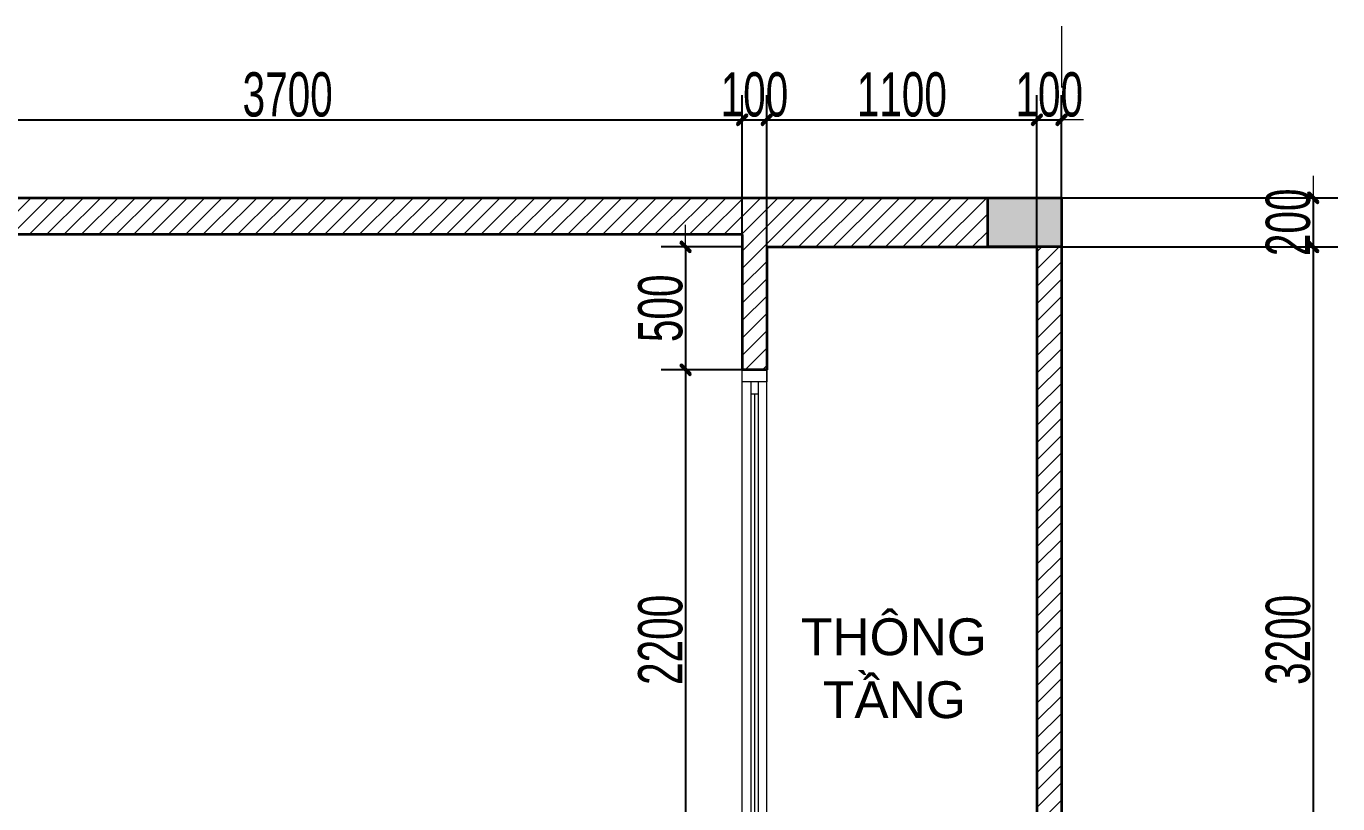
# Model space of a CAD drawing. Header units: inches. Extents: x 921646 to 2157952, y -92667 to 262089.
# Drawn here: x 2002480 to 2007819, y 120600 to 123766 of the extents above; entities that cross this region are included whole.
import ezdxf
from ezdxf.enums import TextEntityAlignment as Align

# ---------------------------------------------------------------- set-up
doc = ezdxf.new("R2010")
doc.units = ezdxf.units.IN
doc.header["$MEASUREMENT"] = 0
doc.linetypes.add('DASHDOT', pattern=[1, 0.5, -0.25, 0, -0.25])
doc.layers.get('0').update_dxf_attribs({"lineweight": 9})
doc.layers.get('DEFPOINTS').update_dxf_attribs({"lineweight": 9})
for name, color, linetype, lineweight in [('00 gach chiu lua', 30, 'Continuous', 13), ('01-WALL', 10, 'Continuous', 35), ('04-TRUC', 40, 'DASHDOT', 9), ('09-DIMOUT', 251, 'Continuous', 9), ('13-VATDUNG', 104, 'Continuous', 13)]:
    doc.layers.add(name, color=color, linetype=linetype, lineweight=lineweight)
doc.layers.add('02-TEXT', color=7, linetype='Continuous')
doc.styles.add('C', font='VHARIAL.TTF')
doc.styles.add('KICHTHUOC', font='VHELVCN.TTF', dxfattribs={"width": 0.8})
doc.styles.add('KS Sophia 191015$0$GHICHU-C', font='arial.ttf', dxfattribs={"width": 0.7})
doc.dimstyles.new('Copy of 100', dxfattribs={"dimscale": 100, "dimtxt": 1.8, "dimasz": 0.003, "dimexe": 1, "dimexo": 0, "dimgap": 0.1, "dimtad": 1, "dimdec": 0, "dimdsep": 46, "dimtxsty": 'KICHTHUOC', "dimblk": '1A', "dimcen": 0.001, "dimdle": 1.5, "dimclrt": 3, "dimadec": 0, "dimazin": 0, "dimtfac": 1, "dimtdec": 0, "dimtix": 1, "dimtmove": 2, "dimatfit": 3, "dimldrblk": '1A', "dimfxl": 1, "dimtolj": 1, "dimtzin": 0, "dimarcsym": 0})

# ---------------------------------------------------------------- blocks, each defined once
blk = doc.blocks.new('DDDD')
at = {"layer": '09-DIMOUT'}
h = blk.add_hatch(color=256, dxfattribs=at)
h.dxf.hatch_style = 1
h.paths.add_polyline_path([(1648737.565746326, 63343.11408242446), (1649037.565746326, 63343.11408242446), (1649037.565746326, 63543.11408242447), (1648737.565746326, 63543.11408242447)])
at = {"layer": '01-WALL'}
blk.add_lwpolyline([(1648737.565746326, 63343.11408242446), (1649037.565746326, 63343.11408242446), (1649037.565746326, 63543.11408242447), (1648737.565746326, 63543.11408242447)], close=True, dxfattribs=at)
blk = doc.blocks.new('luoi')
at = {"layer": '04-TRUC', "ltscale": 500}
for p, q in [((1751621.796972135, 130292.8045759), (1751621.796972135, 124192.3745224)), ((1751621.796972135, 130292.8045759001), (1751621.796972135, 124192.3745224001)), ((1728931.056137772, 129594.2698898765), (1752564.317258802, 129594.2698898765))]:
    blk.add_line(p, q, dxfattribs=at)
at = {"layer": '09-DIMOUT', "xscale": -1, "rotation": 180}
blk.add_blockref('DDDD', (102584.2312258084, 192937.383972301), dxfattribs=at)
blk = doc.blocks.new('*U34')
for p, q in [((50, 65), (2150, 65)), ((99.99999999999994, 35), (99.99999999999994, 65)), ((2100, 35), (2100, 65)), ((50, 35), (2150, 35))]:
    blk.add_line(p, q)
for points in [[(0, 0), (50, 0), (50, 100), (0, 100)], [(2150, 0), (2200, 0), (2200, 100), (2150, 100)]]:
    blk.add_lwpolyline(points, close=True)
for points in [[(2150, 100), (50, 100)], [(2150, 0), (50, 0)]]:
    blk.add_lwpolyline(points)
at = {"color": 8}
blk.add_lwpolyline([(99.99999999999994, 50), (2100, 50)], dxfattribs=at)
at = {"style": 'KS Sophia 191015$0$GHICHU-C', "flags": 1}
for tag, p in [('TEN_CUA', (449.9999999999998, -73.8988087587042)), ('KICH_THUOC', (449.9999999999998, -189.6050583226172)), ('QUI_CACH', (449.9999999999998, -310.8138379663876))]:
    blk.add_attdef(tag, text='', height=50, dxfattribs=at).set_placement(p, align=Align.MIDDLE)
blk = doc.blocks.new('tuong t2')
at = {"layer": '09-DIMOUT'}
h = blk.add_hatch(dxfattribs=at)
h.set_pattern_fill('ANSI31', color=256, scale=400)
h.set_pattern_definition([(45, (-254796.6854020097, -87721.63251871854), (-35.35533905932737, 35.35533905932738), [])])
h.paths.add_polyline_path([(1739597.714271932, 112789.3183696751), (1735697.714271895, 112789.3183696758), (1735697.714271895, 112589.3183696752), (1739597.714271932, 112589.3183696752)])
h.paths.add_polyline_path([(1735397.714271895, 112789.3183696758), (1733597.714271895, 112789.3183696762), (1733597.714271895, 112589.3183696752), (1735397.714271895, 112589.3183696752)])
h.paths.add_polyline_path([(1735197.714271758, 113389.3183696253), (1735097.714271758, 113389.3183696253), (1735097.714271931, 112789.3183696759), (1735197.714271931, 112789.3183696759)])
h.paths.add_polyline_path([(1733397.714271895, 112789.3183696762), (1731737.714271895, 112789.3183696765), (1731737.714271895, 112589.3183696373), (1733397.714271895, 112589.3183696405)])
h.paths.add_polyline_path([(1733397.714271895, 115689.3183696998), (1733197.714271895, 115689.3183696998), (1733197.714271895, 115589.3183696784), (1733397.714271895, 115589.3183696784)])
h.paths.add_polyline_path([(1735197.714271932, 115889.3183696384), (1735247.714271932, 115889.3183696774), (1735247.714271932, 115989.3183696774), (1735097.714271932, 115989.3183696384), (1735097.714271932, 115689.3183696785), (1733397.714271895, 115689.3183696784), (1733397.714271895, 115589.3183696784), (1735097.714271932, 115589.3183696784), (1735097.714271932, 115189.3183696384), (1735197.714271932, 115189.3183696384)])
h.paths.add_polyline_path([(1733397.714271895, 117389.3183696774), (1733397.714271895, 117589.3183696763), (1733197.714271895, 117589.3183696763), (1733197.714271894, 117389.318369656), (1733397.714271895, 117389.318369656)])
h.paths.add_polyline_path([(1735397.714271895, 117589.3183696763), (1733597.714271895, 117589.3183696763), (1733597.714271895, 117389.3183696774), (1735197.714271931, 117389.3183696774), (1735397.714271895, 117389.3183696738)])
h.paths.add_polyline_path([(1739797.714271932, 115989.3183696774), (1737477.714271932, 115989.3183696762), (1737477.714271932, 116089.3183696762), (1737377.714271932, 116089.3183696762), (1737377.714271932, 115989.3183696762), (1736047.714271932, 115989.3183696774), (1736047.714271932, 115889.3183696774), (1739297.714271932, 115889.3183696775), (1739297.714271937, 115739.318369666), (1739397.714271937, 115739.318369666), (1739397.714271932, 115889.3183696775), (1739797.714271932, 115889.3183696775)])
h.paths.add_polyline_path([(1737477.714271932, 117389.3183696774), (1737377.714271932, 117389.3183696774), (1737377.714271932, 116789.3183696762), (1737477.714271932, 116789.3183696762)])
h.paths.add_polyline_path([(1739897.714271932, 117389.3183696774), (1739797.714271932, 117389.3183696774), (1739797.714271932, 115989.3183696775), (1739797.714271932, 115739.318369677), (1739897.714271932, 115739.318369677)])
h.paths.add_polyline_path([(1739797.714271932, 117259.3183696989), (1739397.714271933, 117259.3183696989), (1739397.714271933, 117389.3183696774), (1739297.714271932, 117389.3183696774), (1739297.714271932, 117159.3183696989), (1739797.714271932, 117159.3183696989)])
h.paths.add_polyline_path([(1739397.714271937, 114839.318369666), (1739297.714271937, 114839.318369666), (1739297.714271931, 114289.3183696787), (1739797.714271932, 114289.3183696783), (1739797.714271932, 114389.3183696783), (1739397.714271931, 114389.3183696786)])
h.paths.add_polyline_path([(1743197.71427193, 112789.3183696763), (1743197.714271932, 112889.3183696746), (1743097.714271931, 112889.3183696746), (1743097.714271931, 112789.3183696746), (1743017.714271931, 112789.3183696746), (1743017.714271931, 112875.091096938), (1742987.190094747, 112889.3183696746), (1742477.714271931, 112889.3183696746), (1742477.714271931, 112789.3183696746), (1742397.714271931, 112789.3183696746), (1742397.714271931, 112889.3183696746), (1742297.71427193, 112889.3183696746), (1742297.71427193, 112789.3183696746), (1739897.714271932, 112789.318369675), (1739897.714271932, 112589.3183696752), (1743197.71427193, 112589.3183696752)])
h.paths.add_polyline_path([(1743197.71427193, 117589.3183696763), (1739897.714271932, 117589.3183696763), (1739897.714271932, 117389.3183696774), (1743197.71427193, 117389.3183696774)])
h.paths.add_polyline_path([(1746797.714271896, 117589.318369663), (1743497.71427193, 117589.3183696665), (1743497.71427193, 117389.3183696774), (1746797.714271896, 117389.3183696774)])
h.paths.add_polyline_path([(1746797.714271896, 112789.3183696761), (1743497.71427193, 112789.3183696757), (1743497.71427193, 112589.3183696601), (1746797.714271896, 112589.3183696665)])
h.paths.add_polyline_path([(1751597.714271896, 112739.3183696763), (1751547.714271895, 112739.3183696763), (1751547.714271895, 113189.3183696763), (1751697.714271896, 113189.3183696763), (1751697.714271896, 113289.3183696763), (1751447.714271895, 113289.3183696763), (1751447.714271895, 112739.3183696763), (1748547.714271896, 112739.3183696763), (1748547.714271896, 113289.3183696763), (1748447.714271895, 113289.3183696763), (1748447.714271895, 112789.3183696763), (1747097.714271896, 112789.3183696762), (1747097.714271896, 112589.318369667), (1751597.714271896, 112589.3183696757)])
h.paths.add_polyline_path([(1751897.714271896, 114189.3183696763), (1751547.714271896, 114189.3183696763), (1751547.714271896, 114089.3183696763), (1751697.714271895, 114089.3183696763), (1751697.714271896, 113602.0871482029), (1751897.714271896, 113602.0871482029)])
h.paths.add_polyline_path([(1751897.714271896, 113602.0871482029), (1751697.714271896, 113602.0871482029), (1751697.714271896, 113289.3183696763), (1751697.714271896, 112789.3183696762), (1751897.714271896, 112789.3183696762)])
h.paths.add_polyline_path([(1751047.714271896, 114189.3183696763), (1750697.714271896, 114189.3183696763), (1750697.714271896, 114689.3183696763), (1750597.714271896, 114689.3183696763), (1750597.714271895, 114189.3183696763), (1747897.714271896, 114189.3183696764), (1747897.714271896, 114089.3183696763), (1748447.714271896, 114089.3183696763), (1748447.714271895, 113989.3183696763), (1748547.714271895, 113989.3183696763), (1748547.714271896, 114089.3183696763), (1751047.714271896, 114089.3183696763)])
h.paths.add_polyline_path([(1746897.714271896, 117389.3183696764), (1746797.714271896, 117389.3183696764), (1746797.714271896, 114089.3183696754), (1746897.714271896, 114089.3183696754)])
h.paths.add_polyline_path([(1746997.714271896, 114189.3183696754), (1746897.714271896, 114189.3183696754), (1746897.714271896, 114089.3183696754), (1746997.714271896, 114089.3183696754)])
h.paths.add_polyline_path([(1751597.714271896, 117589.3183696773), (1750697.714271896, 117589.3183696774), (1747097.714271896, 117589.3183696774), (1747097.714271896, 117439.3183696774), (1750597.714271895, 117439.3183696774), (1750597.714271895, 116990.2385776625), (1750597.714271895, 116889.3183696763), (1750697.714271895, 116889.3183696763), (1750697.714271895, 117389.3183696774), (1751597.714271896, 117389.3183696773)])
h.paths.add_polyline_path([(1751897.714271895, 117389.3183696762), (1751797.714271895, 117389.3183696762), (1751797.714271895, 114189.3183696763), (1751897.714271895, 114189.3183696763)])
h.paths.add_polyline_path([(1739597.714271932, 117439.3183696774), (1739297.714271932, 117439.3183696774), (1739297.714271932, 117389.3183696774), (1739597.714271932, 117389.3183696774)])
at = {"layer": '01-WALL'}
for p, q in [((1733197.714271895, 117589.3183696774), (1750697.714271896, 117589.3183696589)), ((1750697.714271896, 117589.3183696774), (1751897.714271895, 117589.3183696772)), ((1751897.714271895, 117589.3183696772), (1751897.714271895, 114189.3183696763)), ((1750597.714271895, 117439.3183696774), (1746897.714271896, 117439.3183696774)), ((1750597.714271895, 117439.3183696774), (1750597.714271895, 116889.3183696763)), ((1750697.714271895, 117389.3183696774), (1750697.714271895, 116889.3183696764)), ((1750697.714271895, 117389.3183696774), (1751797.714271895, 117389.3183696772)), ((1751797.714271895, 117389.3183696772), (1751797.714271895, 114189.3183696763)), ((1750697.714271895, 116889.3183696763), (1750597.714271894, 116889.3183696763)), ((1750697.714271896, 116889.3183696763), (1750597.714271895, 116889.3183696763))]:
    blk.add_line(p, q, dxfattribs=at)
blk = doc.blocks.new('KTHUOC')
blk.add_hatch(color=256).paths.add_polyline_path([(-70.7106781123323, -42.42640686487013), (42.42640687119425, 70.71067811865623, -1.000000312910242), (70.71067811865764, 42.42640687119568), (-42.4264068711944, -70.71067811865613, -1.000000315172818)])
for p, q in [((-3.0589e-12, -200.0000000000028), (-3.0589e-12, 199.9999999999971)), ((-14.14213562373398, 14.14213562372813), (14.14213562372786, -14.14213562373389)), ((-300.0000000000031, -2.8795e-12), (299.9999999999969, -2.8795e-12))]:
    blk.add_line(p, q)
for points in [[(42.42640687119132, 70.7106781186533), (-70.71067811865926, -42.42640687119708)], [(-42.42640687119147, -70.71067811865322), (70.71067811865915, 42.42640687119719)]]:
    blk.add_lwpolyline(points)
for centre, start, end in [((56.56854249492663, 56.56854249492384), 315.0000000000117, 134.9999999999996), ((-56.56854249492679, -56.56854249492372), 135.0000000000117, 315)]:
    blk.add_arc(centre, 20.00000000000002, start, end)
blk = doc.blocks.new('1A')
at = {"layer": '00 gach chiu lua'}
blk.add_blockref('KTHUOC', (3.638e-12, 3.638e-12), dxfattribs=at)
blk = doc.blocks.new('*D266')
at = {"layer": '09-DIMOUT', "color": 0, "lineweight": -2, "transparency": 16777216}
for p, q in [((2001694.399673906, 122867.2249464549), (2001694.399673906, 123485.0304801729)), ((2005394.399673905, 122867.2249464531), (2005394.399673905, 123485.0304801729)), ((2001694.699673906, 123385.0304801729), (2005394.099673905, 123385.0304801729))]:
    blk.add_line(p, q, dxfattribs=at)
at = {"layer": 'DEFPOINTS', "color": 0, "transparency": 16777216}
for p in [(2005394.399673905, 123385.0304801729), (2001694.399673906, 122867.2249464549), (2005394.399673905, 122867.2249464531)]:
    blk.add_point(p, dxfattribs=at)
at = {"layer": '09-DIMOUT', "color": 0, "lineweight": -2, "transparency": 16777216, "xscale": 0.3, "yscale": 0.3, "zscale": 0.3, "rotation": 180}
blk.add_blockref('1A', (2001694.399673906, 123385.0304801729), dxfattribs=at)
at = {"layer": '09-DIMOUT', "color": 0, "lineweight": -2, "transparency": 16777216, "xscale": 0.3, "yscale": 0.3, "zscale": 0.3}
blk.add_blockref('1A', (2005394.399673905, 123385.0304801729), dxfattribs=at)
at = {"layer": '09-DIMOUT', "color": 3, "transparency": 16777216, "insert": (2003544.399673906, 123486.9504801729), "char_height": 180, "attachment_point": 5, "style": 'KICHTHUOC'}
blk.add_mtext('\\A1;3700', dxfattribs=at)
blk = doc.blocks.new('*D267')
at = {"layer": '09-DIMOUT', "color": 0, "lineweight": -2, "transparency": 16777216}
for p, q in [((2005394.399673905, 122867.2249464531), (2005394.399673905, 123485.0304801729)), ((2005494.399673905, 122806.340389518), (2005494.399673905, 123485.0304801729)), ((2005394.099673905, 123385.0304801729), (2005393.799673905, 123385.0304801729)), ((2005394.399673905, 123385.0304801729), (2005494.399673905, 123385.0304801729)), ((2005494.699673906, 123385.0304801729), (2005494.999673905, 123385.0304801729))]:
    blk.add_line(p, q, dxfattribs=at)
at = {"layer": 'DEFPOINTS', "color": 0, "transparency": 16777216}
for p in [(2005494.399673905, 123385.0304801729), (2005394.399673905, 122867.2249464531), (2005494.399673905, 122806.340389518)]:
    blk.add_point(p, dxfattribs=at)
at = {"layer": '09-DIMOUT', "color": 0, "lineweight": -2, "transparency": 16777216, "xscale": 0.3, "yscale": 0.3, "zscale": 0.3}
blk.add_blockref('1A', (2005394.399673905, 123385.0304801729), dxfattribs=at)
at = {"layer": '09-DIMOUT', "color": 0, "lineweight": -2, "transparency": 16777216, "xscale": 0.3, "yscale": 0.3, "zscale": 0.3, "rotation": 180}
blk.add_blockref('1A', (2005494.399673905, 123385.0304801729), dxfattribs=at)
at = {"layer": '09-DIMOUT', "color": 3, "transparency": 16777216, "insert": (2005444.399673905, 123486.9504801729), "char_height": 180, "attachment_point": 5, "style": 'KICHTHUOC'}
blk.add_mtext('\\A1;100', dxfattribs=at)
blk = doc.blocks.new('*D268')
at = {"layer": '09-DIMOUT', "color": 0, "lineweight": -2, "transparency": 16777216}
for p, q in [((2005494.399673905, 122806.340389518), (2005494.399673905, 123485.0304801729)), ((2006594.399673905, 122867.2249464545), (2006594.399673905, 123485.0304801729)), ((2005494.699673906, 123385.0304801729), (2006594.099673905, 123385.0304801729))]:
    blk.add_line(p, q, dxfattribs=at)
at = {"layer": 'DEFPOINTS', "color": 0, "transparency": 16777216}
for p in [(2006594.399673905, 123385.0304801729), (2006594.399673905, 122867.2249464545), (2005494.399673905, 122806.340389518)]:
    blk.add_point(p, dxfattribs=at)
at = {"layer": '09-DIMOUT', "color": 0, "lineweight": -2, "transparency": 16777216, "xscale": 0.3, "yscale": 0.3, "zscale": 0.3, "rotation": 180}
blk.add_blockref('1A', (2005494.399673905, 123385.0304801729), dxfattribs=at)
at = {"layer": '09-DIMOUT', "color": 0, "lineweight": -2, "transparency": 16777216, "xscale": 0.3, "yscale": 0.3, "zscale": 0.3}
blk.add_blockref('1A', (2006594.399673905, 123385.0304801729), dxfattribs=at)
at = {"layer": '09-DIMOUT', "color": 3, "transparency": 16777216, "insert": (2006044.399673905, 123486.9504801729), "char_height": 180, "attachment_point": 5, "style": 'KICHTHUOC'}
blk.add_mtext('\\A1;1100', dxfattribs=at)
blk = doc.blocks.new('*D269')
at = {"layer": '09-DIMOUT', "color": 0, "lineweight": -2, "transparency": 16777216}
for p, q in [((2006594.399673905, 122867.2249464545), (2006594.399673905, 123485.0304801729)), ((2006694.399673905, 122867.2249464545), (2006694.399673905, 123485.0304801729)), ((2006594.099673905, 123385.0304801729), (2006593.799673905, 123385.0304801729)), ((2006594.399673905, 123385.0304801729), (2006694.399673905, 123385.0304801729)), ((2006694.699673905, 123385.0304801729), (2006694.999673905, 123385.0304801729))]:
    blk.add_line(p, q, dxfattribs=at)
at = {"layer": 'DEFPOINTS', "color": 0, "transparency": 16777216}
for p in [(2006694.399673905, 123385.0304801729), (2006594.399673905, 122867.2249464545), (2006694.399673905, 122867.2249464545)]:
    blk.add_point(p, dxfattribs=at)
at = {"layer": '09-DIMOUT', "color": 0, "lineweight": -2, "transparency": 16777216, "xscale": 0.3, "yscale": 0.3, "zscale": 0.3}
blk.add_blockref('1A', (2006594.399673905, 123385.0304801729), dxfattribs=at)
at = {"layer": '09-DIMOUT', "color": 0, "lineweight": -2, "transparency": 16777216, "xscale": 0.3, "yscale": 0.3, "zscale": 0.3, "rotation": 180}
blk.add_blockref('1A', (2006694.399673905, 123385.0304801729), dxfattribs=at)
at = {"layer": '09-DIMOUT', "color": 3, "transparency": 16777216, "insert": (2006644.399673905, 123486.9504801729), "char_height": 180, "attachment_point": 5, "style": 'KICHTHUOC'}
blk.add_mtext('\\A1;100', dxfattribs=at)
blk = doc.blocks.new('*D304')
at = {"layer": '09-DIMOUT', "color": 0, "lineweight": -2, "transparency": 16777216}
for p, q in [((2005394.399673905, 122867.2249464531), (2005064.090921762, 122867.2249464531)), ((2005164.090921762, 122866.9249464531), (2005164.090921762, 122367.5249464547)), ((2005394.399673906, 122367.2249464547), (2005064.090921762, 122367.2249464547))]:
    blk.add_line(p, q, dxfattribs=at)
at = {"layer": 'DEFPOINTS', "color": 0, "transparency": 16777216}
for p in [(2005394.399673905, 122867.2249464531), (2005164.090921762, 122367.2249464547), (2005394.399673906, 122367.2249464547)]:
    blk.add_point(p, dxfattribs=at)
at = {"layer": '09-DIMOUT', "color": 0, "lineweight": -2, "transparency": 16777216, "xscale": 0.3, "yscale": 0.3, "zscale": 0.3}
for p, rotation in [((2005164.090921762, 122867.2249464531), 90), ((2005164.090921762, 122367.2249464547), 270)]:
    blk.add_blockref('1A', p, dxfattribs=dict(at, rotation=rotation))
at = {"layer": '09-DIMOUT', "color": 3, "transparency": 16777216, "insert": (2005062.170921762, 122617.2249464542), "char_height": 180, "attachment_point": 5, "rotation": 90, "style": 'KICHTHUOC'}
blk.add_mtext('\\A1;500', dxfattribs=at)
blk = doc.blocks.new('*D305')
at = {"layer": '09-DIMOUT', "color": 0, "lineweight": -2, "transparency": 16777216}
for p, q in [((2005394.399673906, 122367.2249464547), (2005064.090921762, 122367.2249464547)), ((2005164.090921762, 122366.9249464547), (2005164.090921762, 120167.5249464537)), ((2005394.399673906, 120167.2249464537), (2005064.090921762, 120167.2249464537))]:
    blk.add_line(p, q, dxfattribs=at)
at = {"layer": 'DEFPOINTS', "color": 0, "transparency": 16777216}
for p in [(2005394.399673906, 122367.2249464547), (2005164.090921762, 120167.2249464537), (2005394.399673906, 120167.2249464537)]:
    blk.add_point(p, dxfattribs=at)
at = {"layer": '09-DIMOUT', "color": 0, "lineweight": -2, "transparency": 16777216, "xscale": 0.3, "yscale": 0.3, "zscale": 0.3}
for p, rotation in [((2005164.090921762, 122367.2249464547), 90), ((2005164.090921762, 120167.2249464537), 270)]:
    blk.add_blockref('1A', p, dxfattribs=dict(at, rotation=rotation))
at = {"layer": '09-DIMOUT', "color": 3, "transparency": 16777216, "insert": (2005062.170921762, 121267.2249464545), "char_height": 180, "attachment_point": 5, "rotation": 90, "style": 'KICHTHUOC'}
blk.add_mtext('\\A1;2200', dxfattribs=at)
blk = doc.blocks.new('*D363')
at = {"layer": '09-DIMOUT', "color": 0, "lineweight": -2, "transparency": 16777216}
for p, q in [((2006694.399673906, 123067.2249464545), (2007818.827982515, 123067.2249464545)), ((2007718.827982515, 123067.5249464545), (2007718.827982515, 123067.8249464545)), ((2007718.827982515, 123067.2249464545), (2007718.827982515, 122867.2249464545)), ((2006694.399673906, 122867.2249464545), (2007818.827982515, 122867.2249464545)), ((2007718.827982515, 122866.9249464545), (2007718.827982515, 122866.6249464545))]:
    blk.add_line(p, q, dxfattribs=at)
at = {"layer": 'DEFPOINTS', "color": 0, "transparency": 16777216}
for p in [(2006694.399673906, 123067.2249464545), (2006694.399673906, 122867.2249464545), (2007718.827982515, 122867.2249464545)]:
    blk.add_point(p, dxfattribs=at)
at = {"layer": '09-DIMOUT', "color": 0, "lineweight": -2, "transparency": 16777216, "xscale": 0.3, "yscale": 0.3, "zscale": 0.3}
for p, rotation in [((2007718.827982515, 123067.2249464545), 270), ((2007718.827982515, 122867.2249464545), 90)]:
    blk.add_blockref('1A', p, dxfattribs=dict(at, rotation=rotation))
at = {"layer": '09-DIMOUT', "color": 3, "transparency": 16777216, "insert": (2007616.907982515, 122967.2249464548), "char_height": 180, "attachment_point": 5, "rotation": 90, "style": 'KICHTHUOC'}
blk.add_mtext('\\A1;200', dxfattribs=at)
blk = doc.blocks.new('*D364')
at = {"layer": '09-DIMOUT', "color": 0, "lineweight": -2, "transparency": 16777216}
for p, q in [((2006694.399673906, 122867.2249464545), (2007818.827982515, 122867.2249464545)), ((2007718.827982515, 122866.9249464545), (2007718.827982515, 119667.5249464547)), ((2006594.399673905, 119667.2249464547), (2007818.827982515, 119667.2249464547))]:
    blk.add_line(p, q, dxfattribs=at)
at = {"layer": 'DEFPOINTS', "color": 0, "transparency": 16777216}
for p in [(2006694.399673906, 122867.2249464545), (2006594.399673905, 119667.2249464547), (2007718.827982515, 119667.2249464547)]:
    blk.add_point(p, dxfattribs=at)
at = {"layer": '09-DIMOUT', "color": 0, "lineweight": -2, "transparency": 16777216, "xscale": 0.3, "yscale": 0.3, "zscale": 0.3}
for p, rotation in [((2007718.827982515, 122867.2249464545), 90), ((2007718.827982515, 119667.2249464547), 270)]:
    blk.add_blockref('1A', p, dxfattribs=dict(at, rotation=rotation))
at = {"layer": '09-DIMOUT', "color": 3, "transparency": 16777216, "insert": (2007616.907982515, 121267.2249464549), "char_height": 180, "attachment_point": 5, "rotation": 90, "style": 'KICHTHUOC'}
blk.add_mtext('\\A1;3200', dxfattribs=at)

msp = doc.modelspace()

# ---------------------------------------------------------------- linework, layer by layer
at = {"layer": '09-DIMOUT'}
for p, q in [((2005494.399673906, 123067.2249464549), (2006694.399673906, 123067.2249464548)), ((2005494.399673905, 122867.2249464548), (2006594.399673906, 122867.2249464548)), ((2005494.399673906, 120167.2249464537), (2005494.399673906, 122367.2249464537))]:
    msp.add_line(p, q, dxfattribs=at)

# ---------------------------------------------------------------- block references
at = {"layer": '01-WALL'}
msp.add_blockref('luoi', (255072.6027017706, -6527.044943421788), dxfattribs=at)
at = {"layer": '13-VATDUNG'}
msp.add_blockref('tuong t2', (254796.6854020097, 5477.906576778361), dxfattribs=at)
at = {"layer": '13-VATDUNG', "xscale": -1, "rotation": 90}
msp.add_blockref('*U34', (2005494.399673906, 122367.2249464537), dxfattribs=at)

# ---------------------------------------------------------------- texts
at = {"layer": '02-TEXT', "style": 'C'}
for s, p in [('TH¤NG', (2006012.19164242, 121204.8146070598)), ('TÇNG', (2006013.96770052, 120948.4878476598))]:
    msp.add_text(s, height=150, dxfattribs=at).set_placement(p, align=Align.CENTER)

# ---------------------------------------------------------------- dimensions: what is measured, and where the dimension line sits
at = {"layer": '09-DIMOUT'}
for base, p1, p2, picture, middle in [((2005394.399673905, 123385.0304801729), (2001694.399673906, 122867.2249464549), (2005394.399673905, 122867.2249464531), '*D266', (2003544.399673906, 123486.9504801729)), ((2005494.399673905, 123385.0304801729), (2005394.399673905, 122867.2249464531), (2005494.399673905, 122806.340389518), '*D267', (2005444.399673905, 123486.9504801729)), ((2006594.399673905, 123385.0304801729), (2005494.399673905, 122806.340389518), (2006594.399673905, 122867.2249464545), '*D268', (2006044.399673905, 123486.9504801729)), ((2006694.399673905, 123385.0304801729), (2006594.399673905, 122867.2249464545), (2006694.399673905, 122867.2249464545), '*D269', (2006644.399673905, 123486.9504801729))]:
    dim = msp.add_linear_dim(base=base, p1=p1, p2=p2, dimstyle='Copy of 100', dxfattribs=at)
    dim.commit()
    dim.dimension.update_dxf_attribs({"geometry": picture, "text_midpoint": middle})
for base, p1, p2, picture, middle in [((2007718.827982515, 122867.2249464545), (2006694.399673906, 123067.2249464545), (2006694.399673906, 122867.2249464545), '*D363', (2007616.907982515, 122967.2249464548)), ((2005164.090921762, 122367.2249464547), (2005394.399673905, 122867.2249464531), (2005394.399673906, 122367.2249464547), '*D304', (2005062.170921762, 122617.2249464542)), ((2007718.827982515, 119667.2249464547), (2006694.399673906, 122867.2249464545), (2006594.399673905, 119667.2249464547), '*D364', (2007616.907982515, 121267.2249464549)), ((2005164.090921762, 120167.2249464537), (2005394.399673906, 122367.2249464547), (2005394.399673906, 120167.2249464537), '*D305', (2005062.170921762, 121267.2249464545))]:
    dim = msp.add_linear_dim(base=base, p1=p1, p2=p2, angle=90, dimstyle='Copy of 100', dxfattribs=at)
    dim.commit()
    dim.dimension.update_dxf_attribs({"geometry": picture, "text_midpoint": middle})

doc.saveas('drawing.dxf')
